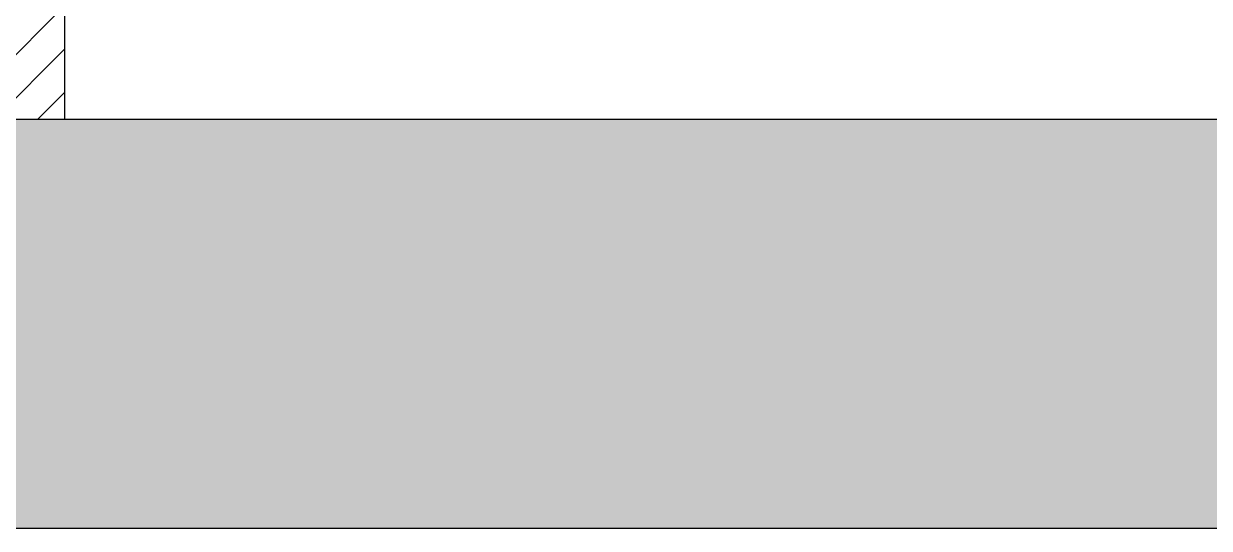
# Model space of a CAD drawing. Header units: inches. Extents: x 274057 to 444617, y 490067 to 635630.
# Drawn here: x 353570 to 354296, y 491745 to 492053 of the extents above; entities that cross this region are included whole.
import ezdxf

# ---------------------------------------------------------------- set-up
doc = ezdxf.new("R2010")
doc.units = ezdxf.units.IN
doc.header["$MEASUREMENT"] = 0
for name, color, linetype in [('Calliper_wall hatch_CHB', 8, 'Continuous'), ('CQ section wall', 3, 'Continuous'), ('CQ wall section', 5, 'Continuous')]:
    doc.layers.add(name, color=color, linetype=linetype)

# ---------------------------------------------------------------- blocks, each defined once
blk = doc.blocks.new('ff15 section c and d')
at = {"layer": 'Calliper_wall hatch_CHB', "ltscale": 300}
h = blk.add_hatch(dxfattribs=at)
h.set_pattern_fill('AR-CONC', color=256, scale=10, angle=-13.97142, style=0)
h.set_pattern_definition([(36.028577, (0, 0), (68.0890203, -23.40695), [7.5, -82.5]), (341.028577, (0, 0), (4.6961155, 76.3439316), [6, -66]), (86.480021, (5.674, -1.95), (72.7851354, 52.936981), [6.374019, -70.114211]), (32.212777, (4.83, 19.41), (99.570572, -41.829513), [11.25, -123.75]), (82.664212, (13.13, 15.92), (114.220033, 71.96377), [9.561034, -105.171376]), (337.21274, (4.83, 19.41), (114.220033, 71.96377), [9, -99]), (7.028577, (13.326, 12.14), (48.2040844, -53.482392), [7.5, -82.5]), (312.028577, (13.326, 12.14), (41.119588, 64.495185), [6, -66]), (57.480021, (17.34, 7.685), (89.323671, 11.012793), [6.374019, -70.114211]), (23.5285767, (0, 0), (9.2173322, 32.010976), [0, -65.2, 0, -67, 0, -66.25]), (353.528577, (0, 0), (35.0512903, 31.9228578), [0, -38.2, 0, -63.7, 0, -25.25]), (313.5285767, (-21.64, 5.384), (51.2584374, -15.0772595), [0, -25, 0, -78, 0, -103.5]), (303.528577, (-31.344, 7.8), (59.0102484, -4.3659754), [0, -32.5, 0, -51.8, 0, -73.5])])
h.paths.add_polyline_path([(359082.07, 520249.28), (351543.96, 520249.28), (351543.96, 519999.28), (359082.07, 519999.28)])
h.paths.add_polyline_path([(359082.07, 516299.28), (351543.96, 516299.28), (351543.96, 516049.28), (359082.07, 516049.28)])
at = {"layer": 'Calliper_wall hatch_CHB'}
h = blk.add_hatch(dxfattribs=at)
h.set_pattern_fill('ANSI31,_O', color=8, scale=150)
h.set_pattern_definition([(45, (0, 0), (-13.25825215, 13.25825215), [])])
h.paths.add_polyline_path([(351925.36, 516299.28), (351725.36, 516299.28), (351725.36, 519999.28), (351925.36, 519999.28)])
h.paths.add_polyline_path([(358625.36, 516299.28), (358425.36, 516299.28), (358425.36, 519999.28), (358625.36, 519999.28)])
at = {"layer": 'CQ section wall', "elevation": 0}
blk.add_lwpolyline([(351925.36, 516299.28), (351725.36, 516299.28), (351725.36, 519999.28), (351925.36, 519999.28)], close=True, dxfattribs=at)
for points in [[(359082.07, 516299.28), (351543.96, 516299.28)], [(351543.96, 516049.28), (359082.07, 516049.28)]]:
    blk.add_lwpolyline(points, dxfattribs=at)

msp = doc.modelspace()

# ---------------------------------------------------------------- block references
at = {"layer": 'CQ wall section'}
msp.add_blockref('ff15 section c and d', (1669.74, -24304.54), dxfattribs=at)

doc.saveas('drawing.dxf')
